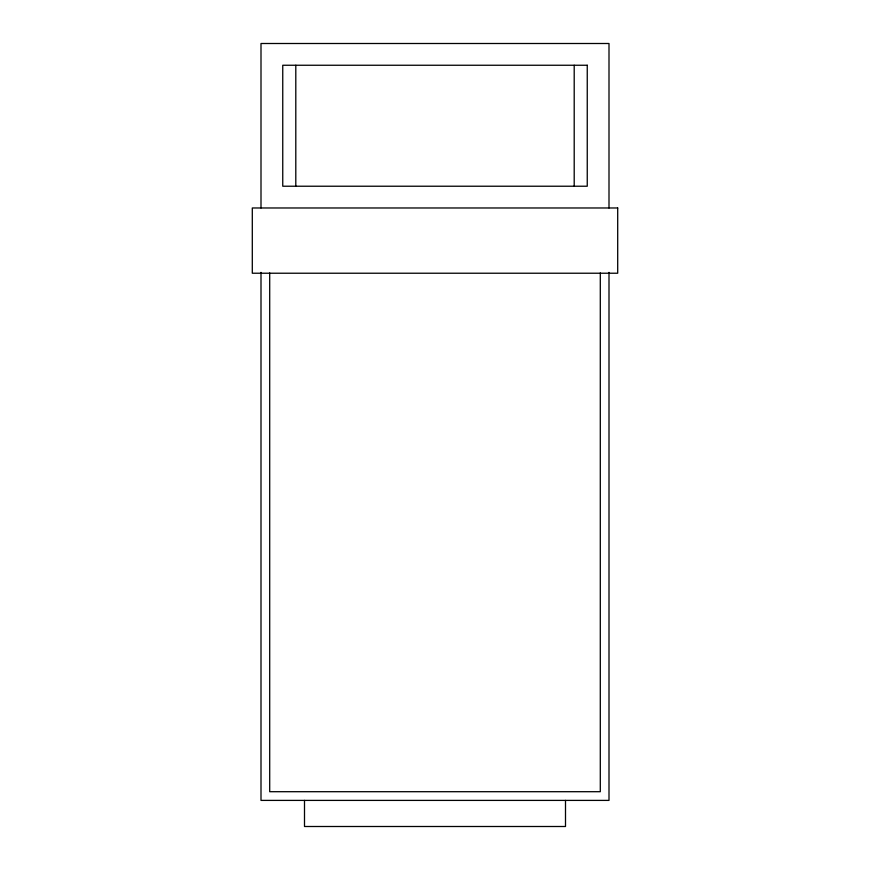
<?xml version="1.0" encoding="UTF-8"?>
<svg xmlns="http://www.w3.org/2000/svg" width="870" height="870" viewBox="0 0 870 870"><rect width="100%" height="100%" fill="white"/><g stroke="black" fill="none" stroke-linecap="round" stroke-linejoin="round"><path stroke-width="1.3" d="M609 207.974L609 43.5L261 43.5L261 207.974M609 272.386L609 800.4L261 800.4L261 272.386M600.3 272.952L600.3 791.7L269.7 791.7L269.7 272.952M574.2 65.25L574.2 186.224M565.5 800.4L565.5 826.5L304.5 826.5L304.5 800.4M295.8 65.25L295.8 186.224M587.25 65.25L282.75 65.25L282.75 186.224L587.25 186.224L587.25 65.25M617.7 207.974L252.3 207.974L252.3 273.224L617.7 273.224L617.7 207.974"/></g></svg>
